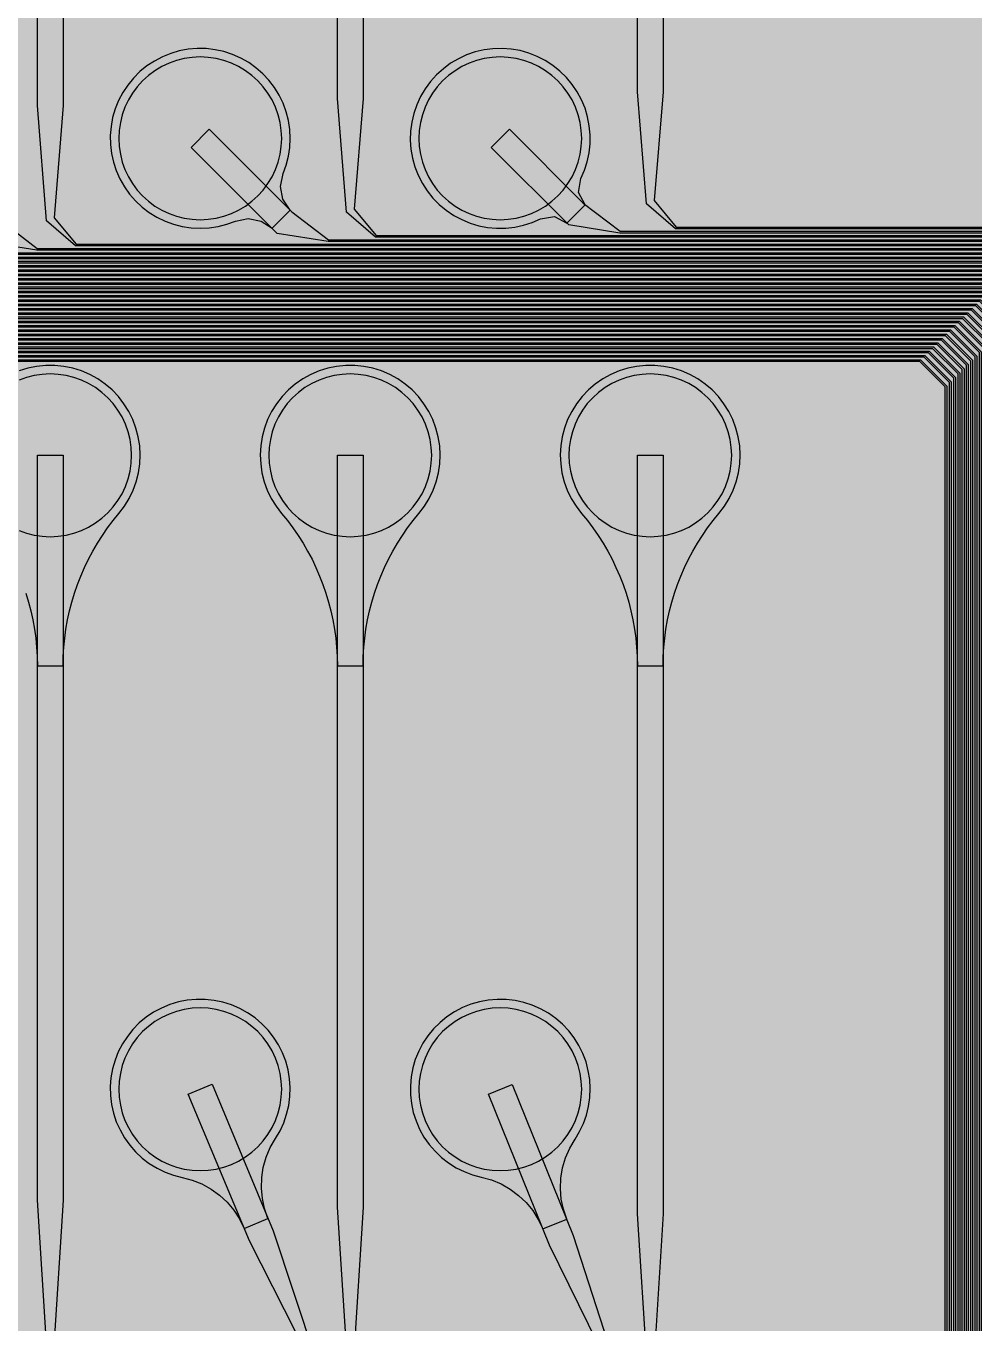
# Model space of a CAD drawing. Header units: metres. Extents: x -7220 to 10980, y -29667 to 1833.
# Drawn here: x 8265 to 9371, y -19165 to -17651 of the extents above; entities that cross this region are included whole.
import ezdxf

# ---------------------------------------------------------------- set-up
doc = ezdxf.new("R2010")
doc.units = ezdxf.units.M
for name, color, linetype in [('Metal1', 4, 'CONTINUOUS'), ('Polyimide', 7, 'CONTINUOUS'), ('Polyimide_Negative', 5, 'CONTINUOUS')]:
    doc.layers.add(name, color=color, linetype=linetype)

msp = doc.modelspace()

# ---------------------------------------------------------------- hatches: boundary and pattern name
at = {"layer": 'Polyimide'}
msp.add_hatch(color=7, dxfattribs=at).paths.add_polyline_path([(4099.4, -13861.6), (4142.6, -14152.8), (4214.2, -14438.4), (4313.4, -14715.5), (4439.2, -14981.7), (4590.6, -15234.2), (4766, -15470.7), (4963.7, -15688.8), (5181.8, -15886.5), (5418.3, -16061.9), (5670.8, -16213.3), (5936.9, -16339.1), (6214.1, -16438.3), (6499.7, -16509.9), (6790.9, -16553.1), (7085, -16567.5), (9980.4, -16567.5), (10058.8, -16571.4), (10136.4, -16582.9), (10212.6, -16601.9), (10286.5, -16628.4), (10357.5, -16662), (10424.8, -16702.3), (10487.9, -16749.1), (10546.1, -16801.8), (10598.8, -16860), (10645.6, -16923), (10685.9, -16990.4), (10719.5, -17061.4), (10745.9, -17135.3), (10765, -17211.4), (10776.5, -17289.1), (10780.4, -17367.5), (10780.4, -21957.3), (10741.6, -22012.9), (10706, -22070.6), (10673.6, -22130.1), (10644.5, -22191.4), (10618.9, -22254.2), (10596.8, -22318.2), (10578.3, -22383.5), (10563.4, -22449.6), (10552.2, -22516.5), (10544.7, -22583.8), (10541, -22651.5), (10541, -22719.3), (10544.7, -22787), (10552.2, -22854.4), (10563.4, -22921.2), (10578.3, -22987.4), (10596.8, -23052.6), (10618.9, -23116.7), (10644.5, -23179.5), (10673.6, -23240.7), (10706, -23300.3), (10741.6, -23357.9), (10780.4, -23413.5), (10780.4, -28667.5), (10776.5, -28745.9), (10765, -28823.6), (10745.9, -28899.7), (10719.5, -28973.6), (10685.9, -29044.6), (10645.6, -29112), (10598.8, -29175), (10546.1, -29233.2), (10487.9, -29285.9), (10424.8, -29332.7), (10357.5, -29373), (10286.5, -29406.6), (10212.6, -29433.1), (10136.4, -29452.1), (10058.8, -29463.6), (9980.4, -29467.5), (-6219.6, -29467.5), (-6298, -29463.6), (-6375.7, -29452.1), (-6451.9, -29433.1), (-6525.8, -29406.6), (-6596.7, -29373), (-6664.1, -29332.7), (-6727.1, -29285.9), (-6785.3, -29233.2), (-6838, -29175), (-6884.8, -29112), (-6925.2, -29044.6), (-6958.7, -28973.6), (-6985.2, -28899.7), (-7004.3, -28823.6), (-7015.8, -28745.9), (-7019.6, -28667.5), (-7019.6, -23426.3), (-6979.4, -23370.1), (-6942.3, -23311.6), (-6908.7, -23251.2), (-6878.5, -23189), (-6851.8, -23125.1), (-6828.8, -23059.9), (-6809.5, -22993.4), (-6794, -22926), (-6782.4, -22857.8), (-6774.6, -22789.1), (-6770.7, -22720), (-6770.7, -22650.8), (-6774.6, -22581.8), (-6782.4, -22513), (-6794, -22444.8), (-6809.5, -22377.4), (-6828.8, -22311), (-6851.8, -22245.7), (-6878.5, -22181.9), (-6908.7, -22119.7), (-6942.3, -22059.2), (-6979.4, -22000.8), (-7019.6, -21944.5), (-7019.6, -17367.5), (-7015.8, -17289.1), (-7004.3, -17211.4), (-6985.2, -17135.3), (-6958.7, -17061.4), (-6925.2, -16990.4), (-6884.8, -16923), (-6838, -16860), (-6785.3, -16801.8), (-6727.1, -16749.1), (-6664.1, -16702.3), (-6596.7, -16662), (-6525.8, -16628.4), (-6451.9, -16601.9), (-6375.7, -16582.9), (-6298, -16571.4), (-6219.6, -16567.5), (-3314, -16567.5), (-3019.9, -16553.1), (-2728.7, -16509.9), (-2443.1, -16438.3), (-2165.9, -16339.1), (-1899.8, -16213.3), (-1647.3, -16061.9), (-1410.8, -15886.5), (-1192.7, -15688.8), (-995, -15470.7), (-819.6, -15234.2), (-668.2, -14981.7), (-542.4, -14715.5), (-443.2, -14438.4), (-371.6, -14152.8), (-328.4, -13861.6), (-314, -13567.5), (-314, -13373.5), (-317.5, -13328.1), (-327.7, -13283.8), (-344.6, -13241.5), (-367.6, -13202.3), (-396.4, -13167), (-430.1, -13136.5), (-468, -13111.4), (-509.3, -13092.3), (-509.3, -13092.3), (-578.2, -13061.3), (-642.2, -13021.2), (-700.3, -12973), (-751.3, -12917.3), (-794.4, -12855.3), (-828.7, -12788.1), (-853.7, -12716.8), (-868.9, -12642.8), (-874, -12567.5), (-868.9, -12492.2), (-853.7, -12418.2), (-828.7, -12346.9), (-794.4, -12279.7), (-751.3, -12217.7), (-700.3, -12162), (-642.2, -12113.8), (-578.2, -12073.7), (-509.3, -12042.7), (-509.3, -12042.7), (-468, -12023.6), (-430.1, -11998.5), (-396.4, -11968), (-367.6, -11932.7), (-344.6, -11893.5), (-327.7, -11851.2), (-317.5, -11806.9), (-314, -11761.5), (-314, -11074.3), (-317.5, -11028.9), (-327.7, -10984.6), (-344.6, -10942.4), (-367.6, -10903.1), (-396.4, -10867.8), (-430.1, -10837.3), (-468, -10812.2), (-509.3, -10793.2), (-509.3, -10793.2), (-578.2, -10762.1), (-642.2, -10722.1), (-700.3, -10673.8), (-751.3, -10618.1), (-794.4, -10556.1), (-828.7, -10488.9), (-853.7, -10417.6), (-868.9, -10343.7), (-874, -10268.3), (-868.9, -10193), (-853.7, -10119), (-828.7, -10047.8), (-794.4, -9980.5), (-751.3, -9918.5), (-700.3, -9862.9), (-642.2, -9814.6), (-578.2, -9774.6), (-509.3, -9743.5), (-509.3, -9743.5), (-468, -9724.5), (-430.1, -9699.4), (-396.4, -9668.8), (-367.6, -9633.5), (-344.6, -9594.3), (-327.7, -9552), (-317.5, -9507.7), (-314, -9462.4), (-314, -8775.1), (-317.5, -8729.8), (-327.7, -8685.5), (-344.6, -8643.2), (-367.6, -8604), (-396.4, -8568.7), (-430.1, -8538.1), (-468, -8513), (-509.3, -8494), (-509.3, -8494), (-578.2, -8462.9), (-642.2, -8422.9), (-700.3, -8374.6), (-751.3, -8319), (-794.4, -8257), (-828.7, -8189.7), (-853.7, -8118.5), (-868.9, -8044.5), (-874, -7969.2), (-868.9, -7893.8), (-853.7, -7819.9), (-828.7, -7748.6), (-794.4, -7681.4), (-751.3, -7619.4), (-700.3, -7563.7), (-642.2, -7515.4), (-578.2, -7475.4), (-509.3, -7444.3), (-509.3, -7444.3), (-468, -7425.3), (-430.1, -7400.2), (-396.4, -7369.7), (-367.6, -7334.4), (-344.6, -7295.1), (-327.7, -7252.9), (-317.5, -7208.6), (-314, -7163.2), (-314, -6476), (-317.5, -6430.6), (-327.7, -6386.3), (-344.6, -6344), (-367.6, -6304.8), (-396.4, -6269.5), (-430.1, -6239), (-468, -6213.9), (-509.3, -6194.8), (-509.3, -6194.8), (-578.2, -6163.8), (-642.2, -6123.7), (-700.3, -6075.5), (-751.3, -6019.8), (-794.4, -5957.8), (-828.7, -5890.6), (-853.7, -5819.3), (-868.9, -5745.3), (-874, -5670), (-868.9, -5594.7), (-853.7, -5520.7), (-828.7, -5449.4), (-794.4, -5382.2), (-751.3, -5320.2), (-700.3, -5264.5), (-642.2, -5216.3), (-578.2, -5176.2), (-509.3, -5145.2), (-509.3, -5145.2), (-468, -5126.1), (-430.1, -5101), (-396.4, -5070.5), (-367.6, -5035.2), (-344.6, -4996), (-327.7, -4953.7), (-317.5, -4909.4), (-314, -4864), (-314, 380), (-314, 1532.5), (-269, 1532.5), (-268.8, 1525.6), (-268.1, 1518.8), (-267, 1512), (-265.4, 1505.3), (-263.4, 1498.7), (-261, 1492.3), (-258.2, 1486.1), (-254.9, 1480), (-251.3, 1474.2), (-247.3, 1468.6), (-242.9, 1463.3), (-238.2, 1458.3), (-233.2, 1453.6), (-227.9, 1449.2), (-222.3, 1445.2), (-216.5, 1441.6), (-210.4, 1438.3), (-204.2, 1435.5), (-197.8, 1433.1), (-191.2, 1431.1), (-184.5, 1429.5), (-177.7, 1428.4), (-170.9, 1427.7), (-164, 1427.5), (-157.1, 1427.7), (-150.3, 1428.4), (-143.5, 1429.5), (-136.8, 1431.1), (-130.2, 1433.1), (-123.8, 1435.5), (-117.6, 1438.3), (-111.5, 1441.6), (-105.7, 1445.2), (-100.1, 1449.2), (-94.8, 1453.6), (-89.8, 1458.3), (-85.1, 1463.3), (-80.7, 1468.6), (-76.7, 1474.2), (-73.1, 1480), (-69.8, 1486.1), (-67, 1492.3), (-64.6, 1498.7), (-62.6, 1505.3), (-61, 1512), (-59.9, 1518.8), (-59.2, 1525.6), (-59, 1532.5), (1786, 1532.5), (3835, 1532.5), (3835.2, 1539), (3835.9, 1545.6), (3836.9, 1552), (3838.4, 1558.4), (3840.3, 1564.6), (3842.6, 1570.8), (3845.3, 1576.7), (3848.4, 1582.5), (3851.9, 1588.1), (3855.7, 1593.4), (3859.8, 1598.4), (3864.3, 1603.2), (3869.1, 1607.7), (3874.1, 1611.8), (3879.4, 1615.6), (3885, 1619.1), (3890.8, 1622.2), (3896.7, 1624.9), (3902.9, 1627.2), (3909.1, 1629.1), (3915.5, 1630.6), (3921.9, 1631.6), (3928.5, 1632.3), (3935, 1632.5), (3941.5, 1632.3), (3948.1, 1631.6), (3954.5, 1630.6), (3960.9, 1629.1), (3967.1, 1627.2), (3973.3, 1624.9), (3979.2, 1622.2), (3985, 1619.1), (3990.6, 1615.6), (3995.9, 1611.8), (4000.9, 1607.7), (4005.7, 1603.2), (4010.2, 1598.4), (4014.3, 1593.4), (4018.1, 1588.1), (4021.6, 1582.5), (4024.7, 1576.7), (4027.4, 1570.8), (4029.7, 1564.6), (4031.6, 1558.4), (4033.1, 1552), (4034.1, 1545.6), (4034.8, 1539), (4035, 1532.5), (4085, 1532.5), (4085, 380), (4085, 330), (4085, -4864), (4088.5, -4909.4), (4098.7, -4953.7), (4115.6, -4996), (4138.6, -5035.2), (4167.4, -5070.5), (4201.1, -5101), (4239, -5126.1), (4280.3, -5145.2), (4280.3, -5145.2), (4349.2, -5176.2), (4413.2, -5216.3), (4471.3, -5264.5), (4522.3, -5320.2), (4565.4, -5382.2), (4599.7, -5449.4), (4624.7, -5520.7), (4639.9, -5594.7), (4645, -5670), (4639.9, -5745.3), (4624.7, -5819.3), (4599.7, -5890.6), (4565.4, -5957.8), (4522.3, -6019.8), (4471.3, -6075.5), (4413.2, -6123.7), (4349.2, -6163.8), (4280.3, -6194.8), (4239, -6213.9), (4201.1, -6239), (4167.4, -6269.5), (4138.6, -6304.8), (4115.6, -6344), (4098.7, -6386.3), (4088.5, -6430.6), (4085, -6476), (4085, -13567.5), (4099.4, -13861.6)])

# ---------------------------------------------------------------- linework, layer by layer
at = {"layer": 'Metal1'}
for points in [[(9341.9, -19226.6), (9341.9, -18067.4), (9312.5, -18038), (3772.5, -18038), (3738.9, -18008.6), (3727.9, -17848), (3727.9, -17042.5), (3757.9, -17042.5), (3757.9, -17848), (3746.8, -18005.4), (3773.3, -18036), (9313.3, -18036), (9343.9, -18066.6), (9343.9, -19227.4)], [(9351.9, -19236.6), (9351.9, -18057.4), (9322.5, -18028), (4122.5, -18028), (4088.9, -17998.6), (4077.9, -17840), (4077.9, -17042.5), (4107.9, -17042.5), (4107.9, -17840), (4096.9, -17995.4), (4123.3, -18026), (9323.3, -18026), (9353.9, -18056.6), (9353.9, -19237.4)], [(9361.9, -19246.6), (9361.9, -18047.4), (9332.5, -18018), (4472.5, -18018), (4438.9, -17988.7), (4427.9, -17832), (4427.9, -17042.5), (4457.9, -17042.5), (4457.9, -17832), (4446.9, -17985.3), (4473.3, -18016), (9333.3, -18016), (9363.9, -18046.6), (9363.9, -19247.4)], [(9371.9, -19256.6), (9371.9, -18037.4), (9342.5, -18008), (4822.5, -18008), (4788.8, -17978.7), (4777.9, -17824), (4777.9, -17042.5), (4807.9, -17042.5), (4807.9, -17824), (4796.9, -17975.3), (4823.3, -18006), (9343.3, -18006), (9373.9, -18036.6), (9373.9, -19257.4)], [(9381.9, -19266.6), (9381.9, -18027.4), (9352.5, -17998), (5172.5, -17998), (5138.8, -17968.7), (5127.9, -17816), (5127.9, -17042.5), (5157.9, -17042.5), (5157.9, -17816), (5146.9, -17965.3), (5173.3, -17996), (9353.3, -17996), (9383.9, -18026.6), (9383.9, -19267.4)], [(9391.9, -19276.6), (9391.9, -18017.4), (9362.5, -17988), (5522.5, -17988), (5488.8, -17958.7), (5477.9, -17808), (5477.9, -17042.5), (5507.9, -17042.5), (5507.9, -17808), (5497, -17955.3), (5523.3, -17986), (9363.3, -17986), (9393.9, -18016.6), (9393.9, -19277.4)], [(9401.9, -19286.6), (9401.9, -18007.4), (9372.5, -17978), (5872.5, -17978), (5838.7, -17948.7), (5827.9, -17800), (5827.9, -17042.5), (5857.9, -17042.5), (5857.9, -17800), (5847, -17945.3), (5873.3, -17976), (9373.3, -17976), (9403.9, -18006.6), (9403.9, -19287.4)], [(9411.9, -19296.6), (9411.9, -17997.4), (9382.5, -17968), (6222.5, -17968), (6188.7, -17938.7), (6177.9, -17792), (6177.9, -17042.5), (6207.9, -17042.5), (6207.9, -17792), (6197, -17935.3), (6223.3, -17966), (9383.3, -17966), (9413.9, -17996.6), (9413.9, -19297.4)], [(9421.9, -19306.6), (9421.9, -17987.4), (9392.5, -17958), (6572.5, -17958), (6538.7, -17928.7), (6527.9, -17784), (6527.9, -17042.5), (6557.9, -17042.5), (6557.9, -17784), (6547.1, -17925.3), (6573.3, -17956), (9393.3, -17956), (9423.9, -17986.6), (9423.9, -19307.4)], [(9431.9, -19316.6), (9431.9, -17977.4), (9402.5, -17948), (6922.5, -17948), (6888.6, -17918.8), (6877.9, -17776), (6877.9, -17042.5), (6907.9, -17042.5), (6907.9, -17776), (6897.1, -17915.2), (6923.3, -17946), (9403.3, -17946), (9433.9, -17976.6), (9433.9, -19317.4)], [(9441.9, -19326.6), (9441.9, -17967.4), (9412.5, -17938), (7272.5, -17938), (7238.6, -17908.8), (7227.9, -17768), (7227.9, -17042.5), (7257.9, -17042.5), (7257.9, -17768), (7247.1, -17905.2), (7273.3, -17936), (9413.3, -17936), (9443.9, -17966.6), (9443.9, -19327.4)], [(9451.9, -19336.6), (9451.9, -17957.4), (9422.5, -17928), (7622.5, -17928), (7588.6, -17898.8), (7577.9, -17760), (7577.9, -17042.5), (7607.9, -17042.5), (7607.9, -17760), (7597.2, -17895.2), (7623.3, -17926), (9423.3, -17926), (9453.9, -17956.6), (9453.9, -19337.4)], [(9461.9, -19346.6), (9461.9, -17947.4), (9432.5, -17918), (7972.5, -17918), (7938.5, -17888.8), (7927.9, -17752), (7927.9, -17042.5), (7957.9, -17042.5), (7957.9, -17752), (7947.2, -17885.2), (7973.3, -17916), (9433.3, -17916), (9463.9, -17946.6), (9463.9, -19347.4)], [(9471.9, -19356.6), (9471.9, -17937.4), (9442.5, -17908), (8322.5, -17908), (8288.5, -17878.8), (8277.9, -17744), (8277.9, -17042.5), (8307.9, -17042.5), (8307.9, -17744), (8297.3, -17875.2), (8323.3, -17906), (9443.3, -17906), (9473.9, -17936.6), (9473.9, -19357.4)], [(9481.9, -19366.6), (9481.9, -17927.4), (9452.5, -17898), (8672.5, -17898), (8638.4, -17868.8), (8627.9, -17736), (8627.9, -17042.5), (8657.9, -17042.5), (8657.9, -17736), (8647.3, -17865.2), (8673.3, -17896), (9453.3, -17896), (9483.9, -17926.6), (9483.9, -19367.4)], [(9491.9, -19376.6), (9491.9, -17917.4), (9462.5, -17888), (9022.5, -17888), (8988.4, -17858.8), (8977.9, -17728), (8977.9, -17042.5), (9007.9, -17042.5), (9007.9, -17728), (8997.3, -17855.2), (9023.3, -17886), (9463.3, -17886), (9493.9, -17916.6), (9493.9, -19377.4)], [(9336.9, -19221.6), (9336.9, -18072.4), (9307.5, -18043), (3738.8, -18043), (3690.3, -18019.9), (3635.8, -17938.7), (3554.7, -17789.7), (3581.1, -17775.3), (3662.2, -17924.4), (3699.2, -18011.4), (3739.4, -18041), (9308.3, -18041), (9338.9, -18071.6), (9338.9, -19222.4)], [(9346.9, -19231.6), (9346.9, -18062.4), (9317.5, -18033), (4088.8, -18033), (4039.7, -18010.4), (3988.4, -17937.6), (3904.8, -17789.9), (3930.9, -17775.1), (4014.5, -17922.8), (4048.9, -18001.4), (4089.4, -18031), (9318.3, -18031), (9348.9, -18061.6), (9348.9, -19232.4)], [(9356.9, -19241.6), (9356.9, -18052.4), (9327.5, -18023), (4438.8, -18023), (4389.1, -18001), (4341.1, -17936.3), (4255, -17790.1), (4280.8, -17774.9), (4367, -17921.1), (4398.6, -17991.3), (4439.4, -18021), (9328.3, -18021), (9358.9, -18051.6), (9358.9, -19242.4)], [(9366.9, -19251.6), (9366.9, -18042.4), (9337.5, -18013), (4788.8, -18013), (4738.4, -17991.7), (4694, -17934.9), (4605.1, -17790.4), (4630.7, -17774.6), (4719.6, -17919.2), (4748.4, -17981.2), (4789.3, -18011), (9338.3, -18011), (9368.9, -18041.6), (9368.9, -19252.4)], [(9376.9, -19261.6), (9376.9, -18032.4), (9347.5, -18003), (5138.8, -18003), (5087.6, -17982.4), (5047.1, -17933.3), (4955.3, -17790.6), (4980.5, -17774.4), (5072.3, -17917.1), (5098.1, -17971.1), (5139.3, -18001), (9348.3, -18001), (9378.9, -18031.6), (9378.9, -19262.4)], [(9386.9, -19271.6), (9386.9, -18022.4), (9357.5, -17993), (5488.8, -17993), (5436.8, -17973.3), (5400.3, -17931.6), (5305.4, -17790.9), (5330.3, -17774.1), (5425.2, -17914.8), (5447.8, -17961), (5489.3, -17991), (9358.3, -17991), (9388.9, -18021.6), (9388.9, -19272.4)], [(9396.9, -19281.6), (9396.9, -18012.4), (9367.5, -17983), (5838.8, -17983), (5785.9, -17964.2), (5753.7, -17929.7), (5655.6, -17791.2), (5680.1, -17773.8), (5778.2, -17912.4), (5797.6, -17950.8), (5839.3, -17981), (9368.3, -17981), (9398.9, -18011.6), (9398.9, -19282.4)], [(9406.9, -19291.6), (9406.9, -18002.4), (9377.5, -17973), (6188.9, -17973), (6135, -17955.3), (6107.3, -17927.5), (6005.8, -17791.5), (6029.9, -17773.5), (6131.3, -17909.6), (6147.3, -17940.6), (6189.3, -17971), (9378.3, -17971), (9408.9, -18001.6), (9408.9, -19292.4)], [(9416.9, -19301.6), (9416.9, -17992.4), (9387.5, -17963), (6538.9, -17963), (6484, -17946.5), (6461, -17925.2), (6356.1, -17791.8), (6379.7, -17773.2), (6484.6, -17906.6), (6497.1, -17930.3), (6539.3, -17961), (9388.3, -17961), (9418.9, -17991.6), (9418.9, -19302.4)], [(9426.9, -19311.6), (9426.9, -17982.4), (9397.5, -17953), (6917.2, -17953), (6861, -17938.5), (6827.3, -17913.1), (6707.3, -17793.1), (6728.5, -17771.9), (6848.5, -17891.9), (6871.3, -17923), (6917.6, -17951), (9398.3, -17951), (9428.9, -17981.6), (9428.9, -19312.4)], [(9436.9, -19321.6), (9436.9, -17972.4), (9407.5, -17943), (7257.2, -17943), (7200.2, -17929.7), (7177.3, -17913.1), (7057.3, -17793.1), (7078.5, -17771.9), (7198.5, -17891.9), (7212.1, -17911.8), (7257.6, -17941), (9408.3, -17941), (9438.9, -17971.6), (9438.9, -19322.4)], [(9446.9, -19331.6), (9446.9, -17962.4), (9417.5, -17933), (7597.2, -17933), (7539, -17921.4), (7527.3, -17913.1), (7407.3, -17793.1), (7428.5, -17771.9), (7548.5, -17891.9), (7553.3, -17900.1), (7597.6, -17931), (9418.3, -17931), (9448.9, -17961.6), (9448.9, -19332.4)], [(9456.9, -19341.6), (9456.9, -17952.4), (9427.5, -17923), (7937.2, -17923), (7877.7, -17913.5), (7757.3, -17793.1), (7778.5, -17771.9), (7894.7, -17888.1), (7937.6, -17921), (9428.3, -17921), (9458.9, -17951.6), (9458.9, -19342.4)], [(9466.9, -19351.6), (9466.9, -17942.4), (9437.5, -17913), (8277.2, -17913), (8217.7, -17903.5), (8107.3, -17793.1), (8128.5, -17771.9), (8234.7, -17878.1), (8277.6, -17911), (9438.3, -17911), (9468.9, -17941.6), (9468.9, -19352.4)], [(9476.9, -19361.6), (9476.9, -17932.4), (9447.5, -17903), (8617.2, -17903), (8557.7, -17893.5), (8457.3, -17793.1), (8478.5, -17771.9), (8574.7, -17868.1), (8617.6, -17901), (9448.3, -17901), (9478.9, -17931.6), (9478.9, -19362.4)], [(9486.9, -19371.6), (9486.9, -17922.4), (9457.5, -17893), (8957.2, -17893), (8897.7, -17883.5), (8807.3, -17793.1), (8828.5, -17771.9), (8914.7, -17858.1), (8957.6, -17891), (9458.3, -17891), (9488.9, -17921.6), (9488.9, -19372.4)], [(8264.6, -18313.6), (8267.7, -18323.9), (8270.4, -18334.2), (8272.7, -18344.7), (8274.5, -18355.3), (8276, -18365.9), (8277, -18376.6), (8277.7, -18387.3), (8277.9, -18398.1), (8307.9, -18398.1), (8307.9, -18398.1), (8308.1, -18387.3), (8308.7, -18376.6), (8309.8, -18365.9), (8311.2, -18355.3), (8313.1, -18344.7), (8315.4, -18334.2), (8318.1, -18323.9), (8321.2, -18313.6), (8324.7, -18303.4), (8328.6, -18293.4), (8332.8, -18283.6), (8337.5, -18273.9), (8342.5, -18264.4), (8347.9, -18255.1), (8353.7, -18246.1), (8359.8, -18237.3), (8366.2, -18228.7), (8373, -18220.4), (8379.4, -18211.9), (8385, -18202.9), (8389.6, -18193.3), (8393.2, -18183.4), (8395.8, -18173.1), (8397.4, -18162.6), (8397.9, -18152), (8397.3, -18141.4), (8395.6, -18130.9), (8392.9, -18120.7), (8389.2, -18110.8), (8384.5, -18101.3), (8378.9, -18092.3), (8372.4, -18083.9), (8365, -18076.2), (8357, -18069.3), (8348.3, -18063.3), (8339, -18058.2), (8329.2, -18054), (8319.1, -18050.8), (8308.7, -18048.7), (8298.2, -18047.6), (8287.6, -18047.6), (8277, -18048.7), (8266.6, -18050.8), (8256.5, -18054)], [(8289.1, -19195.5), (8277.9, -19022), (8277.9, -18152.5), (8307.9, -18152.5), (8307.9, -19022), (8296.6, -19198.5)], [(8639.2, -19205.5), (8627.9, -19030), (8627.9, -18152.5), (8657.9, -18152.5), (8657.9, -19030), (8646.6, -19208.5)], [(8989.2, -19215.5), (8977.9, -19038), (8977.9, -18152.5), (9007.9, -18152.5), (9007.9, -19038), (8996.6, -19218.5)], [(8593.6, -19203.9), (8525.3, -19069.5), (8454, -18898.3), (8481.7, -18886.7), (8553, -19058), (8601.5, -19204.7)], [(8943.9, -19213.8), (8875.2, -19074.5), (8804, -18898.1), (8831.8, -18886.9), (8903.1, -19063.3), (8951.8, -19214.6)]]:
    msp.add_lwpolyline(points, dxfattribs=at)
for points in [[(8572.9, -17866.3), (8564.4, -17853.5), (8561.5, -17838.5), (8564.5, -17823.5), (8568.2, -17813.6), (8570.8, -17803.4), (8572.3, -17793), (8572.9, -17782.5), (8572.3, -17772), (8570.8, -17761.6), (8568.2, -17751.4), (8564.5, -17741.5), (8560, -17732), (8554.4, -17723.1), (8548.1, -17714.7), (8540.9, -17707), (8532.9, -17700.1), (8524.4, -17694), (8515.2, -17688.8), (8505.6, -17684.5), (8495.6, -17681.2), (8485.3, -17679), (8474.9, -17677.7), (8464.4, -17677.6), (8453.9, -17678.4), (8443.5, -17680.4), (8433.4, -17683.3), (8423.7, -17687.3), (8414.4, -17692.2), (8405.6, -17698), (8397.4, -17704.6), (8390, -17712.1), (8383.3, -17720.2), (8377.5, -17729), (8372.6, -17738.3), (8368.7, -17748.1), (8365.7, -17758.2), (8363.8, -17768.5), (8362.9, -17779), (8363.1, -17789.5), (8364.3, -17800), (8366.6, -17810.2), (8369.9, -17820.2), (8374.2, -17829.9), (8379.4, -17839), (8385.5, -17847.6), (8392.4, -17855.5), (8400.1, -17862.7), (8408.5, -17869.1), (8417.4, -17874.6), (8426.9, -17879.2), (8436.8, -17882.8), (8447, -17885.4), (8457.4, -17887), (8467.9, -17887.5), (8478.4, -17887), (8488.8, -17885.4), (8499, -17882.8), (8508.9, -17879.2), (8523.9, -17876.1), (8538.9, -17879), (8551.7, -17887.5), (8572.9, -17866.3)], [(8916.8, -17860.2), (8909.3, -17845.6), (8911.8, -17829.5), (8916, -17819.8), (8919.3, -17809.7), (8921.5, -17799.4), (8922.7, -17788.9), (8922.8, -17778.3), (8921.8, -17767.8), (8919.8, -17757.4), (8916.8, -17747.3), (8912.8, -17737.5), (8907.8, -17728.2), (8901.8, -17719.5), (8895.1, -17711.3), (8887.5, -17703.9), (8879.3, -17697.3), (8870.4, -17691.6), (8861, -17686.8), (8851.1, -17682.9), (8841, -17680.1), (8830.5, -17678.3), (8820, -17677.5), (8809.4, -17677.8), (8799, -17679.2), (8788.7, -17681.6), (8778.7, -17685.1), (8769.1, -17689.5), (8760, -17694.9), (8751.5, -17701.2), (8743.6, -17708.3), (8736.5, -17716.1), (8730.3, -17724.6), (8724.9, -17733.7), (8720.5, -17743.3), (8717, -17753.3), (8714.6, -17763.6), (8713.2, -17774.1), (8712.9, -17784.6), (8713.6, -17795.2), (8715.4, -17805.6), (8718.3, -17815.8), (8722.1, -17825.6), (8727, -17835), (8732.7, -17843.9), (8739.3, -17852.2), (8746.7, -17859.7), (8754.8, -17866.5), (8763.6, -17872.4), (8772.9, -17877.4), (8782.7, -17881.4), (8792.8, -17884.5), (8803.2, -17886.5), (8813.7, -17887.4), (8824.3, -17887.3), (8834.8, -17886.1), (8845.1, -17883.9), (8855.2, -17880.7), (8864.8, -17876.4), (8881, -17873.9), (8895.6, -17881.4), (8916.8, -17860.2)], [(8657.9, -18398.1), (8658.1, -18387.3), (8658.7, -18376.6), (8659.8, -18365.9), (8661.2, -18355.3), (8663.1, -18344.7), (8665.4, -18334.2), (8668.1, -18323.9), (8671.2, -18313.6), (8674.7, -18303.4), (8678.6, -18293.4), (8682.8, -18283.6), (8687.5, -18273.9), (8692.5, -18264.4), (8697.9, -18255.1), (8703.7, -18246.1), (8709.8, -18237.3), (8716.2, -18228.7), (8723, -18220.4), (8729.4, -18211.9), (8735, -18202.9), (8739.6, -18193.3), (8743.2, -18183.4), (8745.8, -18173.1), (8747.4, -18162.6), (8747.9, -18152), (8747.3, -18141.4), (8745.6, -18130.9), (8742.9, -18120.7), (8739.2, -18110.8), (8734.5, -18101.3), (8728.9, -18092.3), (8722.4, -18083.9), (8715, -18076.2), (8707, -18069.3), (8698.3, -18063.3), (8689, -18058.2), (8679.2, -18054), (8669.1, -18050.8), (8658.7, -18048.7), (8648.2, -18047.6), (8637.6, -18047.6), (8627, -18048.7), (8616.6, -18050.8), (8606.5, -18054), (8596.8, -18058.2), (8587.5, -18063.3), (8578.8, -18069.3), (8570.7, -18076.2), (8563.4, -18083.9), (8556.9, -18092.3), (8551.2, -18101.3), (8546.5, -18110.8), (8542.8, -18120.7), (8540.1, -18130.9), (8538.5, -18141.4), (8537.9, -18152), (8538.4, -18162.6), (8539.9, -18173.1), (8542.5, -18183.4), (8546.1, -18193.3), (8550.8, -18202.9), (8556.3, -18211.9), (8562.7, -18220.4), (8569.5, -18228.7), (8576, -18237.3), (8582.1, -18246.1), (8587.8, -18255.1), (8593.2, -18264.4), (8598.3, -18273.9), (8602.9, -18283.6), (8607.2, -18293.4), (8611.1, -18303.4), (8614.6, -18313.6), (8617.7, -18323.9), (8620.4, -18334.2), (8622.7, -18344.7), (8624.5, -18355.3), (8626, -18365.9), (8627, -18376.6), (8627.7, -18387.3), (8627.9, -18398.1), (8657.9, -18398.1)], [(9007.9, -18398.1), (9008.1, -18387.3), (9008.7, -18376.6), (9009.8, -18365.9), (9011.2, -18355.3), (9013.1, -18344.7), (9015.4, -18334.2), (9018.1, -18323.9), (9021.2, -18313.6), (9024.7, -18303.4), (9028.6, -18293.4), (9032.8, -18283.6), (9037.5, -18273.9), (9042.5, -18264.4), (9047.9, -18255.1), (9053.7, -18246.1), (9059.8, -18237.3), (9066.2, -18228.7), (9073, -18220.4), (9079.4, -18211.9), (9085, -18202.9), (9089.6, -18193.3), (9093.2, -18183.4), (9095.8, -18173.1), (9097.4, -18162.6), (9097.9, -18152), (9097.3, -18141.4), (9095.6, -18130.9), (9092.9, -18120.7), (9089.2, -18110.8), (9084.5, -18101.3), (9078.9, -18092.3), (9072.4, -18083.9), (9065, -18076.2), (9057, -18069.3), (9048.3, -18063.3), (9039, -18058.2), (9029.2, -18054), (9019.1, -18050.8), (9008.7, -18048.7), (8998.2, -18047.6), (8987.6, -18047.6), (8977, -18048.7), (8966.6, -18050.8), (8956.5, -18054), (8946.8, -18058.2), (8937.5, -18063.3), (8928.8, -18069.3), (8920.7, -18076.2), (8913.4, -18083.9), (8906.9, -18092.3), (8901.2, -18101.3), (8896.5, -18110.8), (8892.8, -18120.7), (8890.1, -18130.9), (8888.5, -18141.4), (8887.9, -18152), (8888.4, -18162.6), (8889.9, -18173.1), (8892.5, -18183.4), (8896.1, -18193.3), (8900.8, -18202.9), (8906.3, -18211.9), (8912.7, -18220.4), (8919.5, -18228.7), (8926, -18237.3), (8932.1, -18246.1), (8937.8, -18255.1), (8943.2, -18264.4), (8948.3, -18273.9), (8952.9, -18283.6), (8957.2, -18293.4), (8961.1, -18303.4), (8964.6, -18313.6), (8967.7, -18323.9), (8970.4, -18334.2), (8972.7, -18344.7), (8974.5, -18355.3), (8976, -18365.9), (8977, -18376.6), (8977.7, -18387.3), (8977.9, -18398.1), (9007.9, -18398.1)], [(8546.9, -19043.4), (8542.9, -19031.9), (8540.4, -19020), (8539.3, -19007.9), (8539.7, -18995.7), (8541.5, -18983.7), (8544.9, -18971.9), (8549.6, -18960.7), (8555.6, -18950.1), (8561, -18941.1), (8565.3, -18931.6), (8568.7, -18921.7), (8571.1, -18911.5), (8572.5, -18901.1), (8572.9, -18890.6), (8572.1, -18880.2), (8570.4, -18869.8), (8567.6, -18859.7), (8563.9, -18849.9), (8559.1, -18840.6), (8553.5, -18831.7), (8547, -18823.5), (8539.8, -18816), (8531.8, -18809.2), (8523.1, -18803.2), (8514, -18798.2), (8504.3, -18794), (8494.3, -18790.9), (8484.1, -18788.8), (8473.7, -18787.7), (8463.2, -18787.6), (8452.7, -18788.6), (8442.5, -18790.6), (8432.4, -18793.7), (8422.8, -18797.7), (8413.5, -18802.7), (8404.9, -18808.5), (8396.8, -18815.2), (8389.4, -18822.7), (8382.9, -18830.9), (8377.2, -18839.6), (8372.3, -18848.9), (8368.5, -18858.7), (8365.6, -18868.8), (8363.7, -18879.1), (8362.9, -18889.5), (8363.1, -18900), (8364.4, -18910.4), (8366.7, -18920.6), (8370, -18930.6), (8374.3, -18940.1), (8379.5, -18949.2), (8385.6, -18957.7), (8392.5, -18965.6), (8400.2, -18972.8), (8408.5, -18979.1), (8417.5, -18984.6), (8426.9, -18989.2), (8436.7, -18992.8), (8446.9, -18995.4), (8458.6, -18998.5), (8469.9, -19003.1), (8480.6, -19009), (8490.4, -19016.2), (8499.4, -19024.5), (8507.2, -19033.8), (8513.8, -19044), (8519.2, -19055), (8546.9, -19043.4)], [(8895.4, -19044.2), (8891.5, -19032.7), (8889.1, -19020.7), (8888.1, -19008.6), (8888.6, -18996.4), (8890.6, -18984.4), (8894.1, -18972.7), (8898.9, -18961.5), (8905.1, -18951), (8910.5, -18942), (8914.9, -18932.6), (8918.4, -18922.7), (8920.9, -18912.5), (8922.4, -18902.1), (8922.9, -18891.7), (8922.3, -18881.2), (8920.6, -18870.9), (8918, -18860.7), (8914.3, -18850.9), (8909.7, -18841.5), (8904.1, -18832.6), (8897.7, -18824.3), (8890.5, -18816.7), (8882.6, -18809.8), (8874.1, -18803.8), (8864.9, -18798.6), (8855.3, -18794.4), (8845.4, -18791.2), (8835.1, -18788.9), (8824.7, -18787.7), (8814.2, -18787.6), (8803.8, -18788.4), (8793.5, -18790.4), (8783.4, -18793.3), (8773.7, -18797.2), (8764.5, -18802.1), (8755.7, -18807.9), (8747.6, -18814.5), (8740.2, -18821.9), (8733.5, -18830), (8727.7, -18838.7), (8722.8, -18848), (8718.8, -18857.7), (8715.8, -18867.7), (8713.9, -18878), (8713, -18888.4), (8713.1, -18898.9), (8714.2, -18909.3), (8716.4, -18919.6), (8719.6, -18929.6), (8723.8, -18939.2), (8728.9, -18948.3), (8734.9, -18956.9), (8741.8, -18964.8), (8749.4, -18972.1), (8757.6, -18978.5), (8766.5, -18984.1), (8775.9, -18988.7), (8785.7, -18992.4), (8795.8, -18995.2), (8807.6, -18998.4), (8818.8, -19003.1), (8829.4, -19009.1), (8839.2, -19016.4), (8848, -19024.8), (8855.8, -19034.2), (8862.3, -19044.5), (8867.5, -19055.5), (8895.4, -19044.2)]]:
    msp.add_lwpolyline(points, close=True, dxfattribs=at)
at = {"layer": 'Polyimide_Negative'}
for points in [[(8562.9, -17782.5), (8562.4, -17773.2), (8561, -17764), (8558.8, -17754.9), (8555.6, -17746.1), (8551.7, -17737.7), (8546.9, -17729.7), (8541.3, -17722.2), (8535.1, -17715.3), (8528.1, -17709.1), (8520.7, -17703.5), (8512.7, -17698.7), (8504.2, -17694.7), (8495.5, -17691.6), (8486.4, -17689.3), (8477.2, -17688), (8467.9, -17687.5), (8458.6, -17688), (8449.3, -17689.3), (8440.3, -17691.6), (8431.5, -17694.7), (8423.1, -17698.7), (8415.1, -17703.5), (8407.6, -17709.1), (8400.7, -17715.3), (8394.4, -17722.2), (8388.9, -17729.7), (8384.1, -17737.7), (8380.1, -17746.1), (8377, -17754.9), (8374.7, -17764), (8373.3, -17773.2), (8372.9, -17782.5), (8373.3, -17791.8), (8374.7, -17801), (8377, -17810.1), (8380.1, -17818.9), (8384.1, -17827.3), (8388.9, -17835.3), (8394.4, -17842.8), (8400.7, -17849.7), (8407.6, -17855.9), (8415.1, -17861.5), (8423.1, -17866.3), (8431.5, -17870.3), (8440.3, -17873.4), (8449.3, -17875.7), (8458.6, -17877), (8467.9, -17877.5), (8477.2, -17877), (8486.4, -17875.7), (8495.5, -17873.4), (8504.2, -17870.3), (8512.7, -17866.3), (8520.7, -17861.5), (8528.1, -17855.9), (8535.1, -17849.7), (8541.3, -17842.8), (8546.9, -17835.3), (8551.7, -17827.3), (8555.6, -17818.9), (8558.8, -17810.1), (8561, -17801), (8562.4, -17791.8), (8562.9, -17782.5)], [(8912.9, -17782.5), (8912.4, -17773.2), (8911, -17764), (8908.8, -17754.9), (8905.6, -17746.1), (8901.7, -17737.7), (8896.9, -17729.7), (8891.3, -17722.2), (8885.1, -17715.3), (8878.1, -17709.1), (8870.7, -17703.5), (8862.7, -17698.7), (8854.2, -17694.7), (8845.5, -17691.6), (8836.4, -17689.3), (8827.2, -17688), (8817.9, -17687.5), (8808.6, -17688), (8799.3, -17689.3), (8790.3, -17691.6), (8781.5, -17694.7), (8773.1, -17698.7), (8765.1, -17703.5), (8757.6, -17709.1), (8750.7, -17715.3), (8744.4, -17722.2), (8738.9, -17729.7), (8734.1, -17737.7), (8730.1, -17746.1), (8727, -17754.9), (8724.7, -17764), (8723.3, -17773.2), (8722.9, -17782.5), (8723.3, -17791.8), (8724.7, -17801), (8727, -17810.1), (8730.1, -17818.9), (8734.1, -17827.3), (8738.9, -17835.3), (8744.4, -17842.8), (8750.7, -17849.7), (8757.6, -17855.9), (8765.1, -17861.5), (8773.1, -17866.3), (8781.5, -17870.3), (8790.3, -17873.4), (8799.3, -17875.7), (8808.6, -17877), (8817.9, -17877.5), (8827.2, -17877), (8836.4, -17875.7), (8845.5, -17873.4), (8854.2, -17870.3), (8862.7, -17866.3), (8870.7, -17861.5), (8878.1, -17855.9), (8885.1, -17849.7), (8891.3, -17842.8), (8896.9, -17835.3), (8901.7, -17827.3), (8905.6, -17818.9), (8908.8, -17810.1), (8911, -17801), (8912.4, -17791.8), (8912.9, -17782.5)], [(8737.9, -18152.5), (8737.4, -18143.2), (8736, -18134), (8733.8, -18124.9), (8730.6, -18116.1), (8726.7, -18107.7), (8721.9, -18099.7), (8716.3, -18092.2), (8710.1, -18085.3), (8703.1, -18079.1), (8695.7, -18073.5), (8687.7, -18068.7), (8679.2, -18064.7), (8670.5, -18061.6), (8661.4, -18059.3), (8652.2, -18058), (8642.9, -18057.5), (8633.6, -18058), (8624.3, -18059.3), (8615.3, -18061.6), (8606.5, -18064.7), (8598.1, -18068.7), (8590.1, -18073.5), (8582.6, -18079.1), (8575.7, -18085.3), (8569.4, -18092.2), (8563.9, -18099.7), (8559.1, -18107.7), (8555.1, -18116.1), (8552, -18124.9), (8549.7, -18134), (8548.3, -18143.2), (8547.9, -18152.5), (8548.3, -18161.8), (8549.7, -18171), (8552, -18180.1), (8555.1, -18188.9), (8559.1, -18197.3), (8563.9, -18205.3), (8569.4, -18212.8), (8575.7, -18219.7), (8582.6, -18225.9), (8590.1, -18231.5), (8598.1, -18236.3), (8606.5, -18240.3), (8615.3, -18243.4), (8624.3, -18245.7), (8633.6, -18247), (8642.9, -18247.5), (8652.2, -18247), (8661.4, -18245.7), (8670.5, -18243.4), (8679.2, -18240.3), (8687.7, -18236.3), (8695.7, -18231.5), (8703.1, -18225.9), (8710.1, -18219.7), (8716.3, -18212.8), (8721.9, -18205.3), (8726.7, -18197.3), (8730.6, -18188.9), (8733.8, -18180.1), (8736, -18171), (8737.4, -18161.8), (8737.9, -18152.5)], [(9087.9, -18152.5), (9087.4, -18143.2), (9086, -18134), (9083.8, -18124.9), (9080.6, -18116.1), (9076.7, -18107.7), (9071.9, -18099.7), (9066.3, -18092.2), (9060.1, -18085.3), (9053.1, -18079.1), (9045.7, -18073.5), (9037.7, -18068.7), (9029.2, -18064.7), (9020.5, -18061.6), (9011.4, -18059.3), (9002.2, -18058), (8992.9, -18057.5), (8983.6, -18058), (8974.3, -18059.3), (8965.3, -18061.6), (8956.5, -18064.7), (8948.1, -18068.7), (8940.1, -18073.5), (8932.6, -18079.1), (8925.7, -18085.3), (8919.4, -18092.2), (8913.9, -18099.7), (8909.1, -18107.7), (8905.1, -18116.1), (8902, -18124.9), (8899.7, -18134), (8898.3, -18143.2), (8897.9, -18152.5), (8898.3, -18161.8), (8899.7, -18171), (8902, -18180.1), (8905.1, -18188.9), (8909.1, -18197.3), (8913.9, -18205.3), (8919.4, -18212.8), (8925.7, -18219.7), (8932.6, -18225.9), (8940.1, -18231.5), (8948.1, -18236.3), (8956.5, -18240.3), (8965.3, -18243.4), (8974.3, -18245.7), (8983.6, -18247), (8992.9, -18247.5), (9002.2, -18247), (9011.4, -18245.7), (9020.5, -18243.4), (9029.2, -18240.3), (9037.7, -18236.3), (9045.7, -18231.5), (9053.1, -18225.9), (9060.1, -18219.7), (9066.3, -18212.8), (9071.9, -18205.3), (9076.7, -18197.3), (9080.6, -18188.9), (9083.8, -18180.1), (9086, -18171), (9087.4, -18161.8), (9087.9, -18152.5)], [(8562.9, -18892.5), (8562.4, -18883.2), (8561, -18874), (8558.8, -18864.9), (8555.6, -18856.1), (8551.7, -18847.7), (8546.9, -18839.7), (8541.3, -18832.2), (8535.1, -18825.3), (8528.1, -18819.1), (8520.7, -18813.5), (8512.7, -18808.7), (8504.2, -18804.7), (8495.5, -18801.6), (8486.4, -18799.3), (8477.2, -18798), (8467.9, -18797.5), (8458.6, -18798), (8449.3, -18799.3), (8440.3, -18801.6), (8431.5, -18804.7), (8423.1, -18808.7), (8415.1, -18813.5), (8407.6, -18819.1), (8400.7, -18825.3), (8394.4, -18832.2), (8388.9, -18839.7), (8384.1, -18847.7), (8380.1, -18856.1), (8377, -18864.9), (8374.7, -18874), (8373.3, -18883.2), (8372.9, -18892.5), (8373.3, -18901.8), (8374.7, -18911), (8377, -18920.1), (8380.1, -18928.9), (8384.1, -18937.3), (8388.9, -18945.3), (8394.4, -18952.8), (8400.7, -18959.7), (8407.6, -18965.9), (8415.1, -18971.5), (8423.1, -18976.3), (8431.5, -18980.3), (8440.3, -18983.4), (8449.3, -18985.7), (8458.6, -18987), (8467.9, -18987.5), (8477.2, -18987), (8486.4, -18985.7), (8495.5, -18983.4), (8504.2, -18980.3), (8512.7, -18976.3), (8520.7, -18971.5), (8528.1, -18965.9), (8535.1, -18959.7), (8541.3, -18952.8), (8546.9, -18945.3), (8551.7, -18937.3), (8555.6, -18928.9), (8558.8, -18920.1), (8561, -18911), (8562.4, -18901.8), (8562.9, -18892.5)], [(8912.9, -18892.5), (8912.4, -18883.2), (8911, -18874), (8908.8, -18864.9), (8905.6, -18856.1), (8901.7, -18847.7), (8896.9, -18839.7), (8891.3, -18832.2), (8885.1, -18825.3), (8878.1, -18819.1), (8870.7, -18813.5), (8862.7, -18808.7), (8854.2, -18804.7), (8845.5, -18801.6), (8836.4, -18799.3), (8827.2, -18798), (8817.9, -18797.5), (8808.6, -18798), (8799.3, -18799.3), (8790.3, -18801.6), (8781.5, -18804.7), (8773.1, -18808.7), (8765.1, -18813.5), (8757.6, -18819.1), (8750.7, -18825.3), (8744.4, -18832.2), (8738.9, -18839.7), (8734.1, -18847.7), (8730.1, -18856.1), (8727, -18864.9), (8724.7, -18874), (8723.3, -18883.2), (8722.9, -18892.5), (8723.3, -18901.8), (8724.7, -18911), (8727, -18920.1), (8730.1, -18928.9), (8734.1, -18937.3), (8738.9, -18945.3), (8744.4, -18952.8), (8750.7, -18959.7), (8757.6, -18965.9), (8765.1, -18971.5), (8773.1, -18976.3), (8781.5, -18980.3), (8790.3, -18983.4), (8799.3, -18985.7), (8808.6, -18987), (8817.9, -18987.5), (8827.2, -18987), (8836.4, -18985.7), (8845.5, -18983.4), (8854.2, -18980.3), (8862.7, -18976.3), (8870.7, -18971.5), (8878.1, -18965.9), (8885.1, -18959.7), (8891.3, -18952.8), (8896.9, -18945.3), (8901.7, -18937.3), (8905.6, -18928.9), (8908.8, -18920.1), (8911, -18911), (8912.4, -18901.8), (8912.9, -18892.5)]]:
    msp.add_lwpolyline(points, close=True, dxfattribs=at)
msp.add_lwpolyline([(8256.5, -18240.3), (8265.3, -18243.4), (8274.3, -18245.7), (8283.6, -18247), (8292.9, -18247.5), (8302.2, -18247), (8311.4, -18245.7), (8320.5, -18243.4), (8329.2, -18240.3), (8337.7, -18236.3), (8345.7, -18231.5), (8353.1, -18225.9), (8360.1, -18219.7), (8366.3, -18212.8), (8371.9, -18205.3), (8376.7, -18197.3), (8380.6, -18188.9), (8383.8, -18180.1), (8386, -18171), (8387.4, -18161.8), (8387.9, -18152.5), (8387.9, -18152.5), (8387.4, -18143.2), (8386, -18134), (8383.8, -18124.9), (8380.6, -18116.1), (8376.7, -18107.7), (8371.9, -18099.7), (8366.3, -18092.2), (8360.1, -18085.3), (8353.1, -18079.1), (8345.7, -18073.5), (8337.7, -18068.7), (8329.2, -18064.7), (8320.5, -18061.6), (8311.4, -18059.3), (8302.2, -18058), (8292.9, -18057.5), (8283.6, -18058), (8274.3, -18059.3), (8265.3, -18061.6), (8256.5, -18064.7)], dxfattribs=at)

doc.saveas('drawing.dxf')
